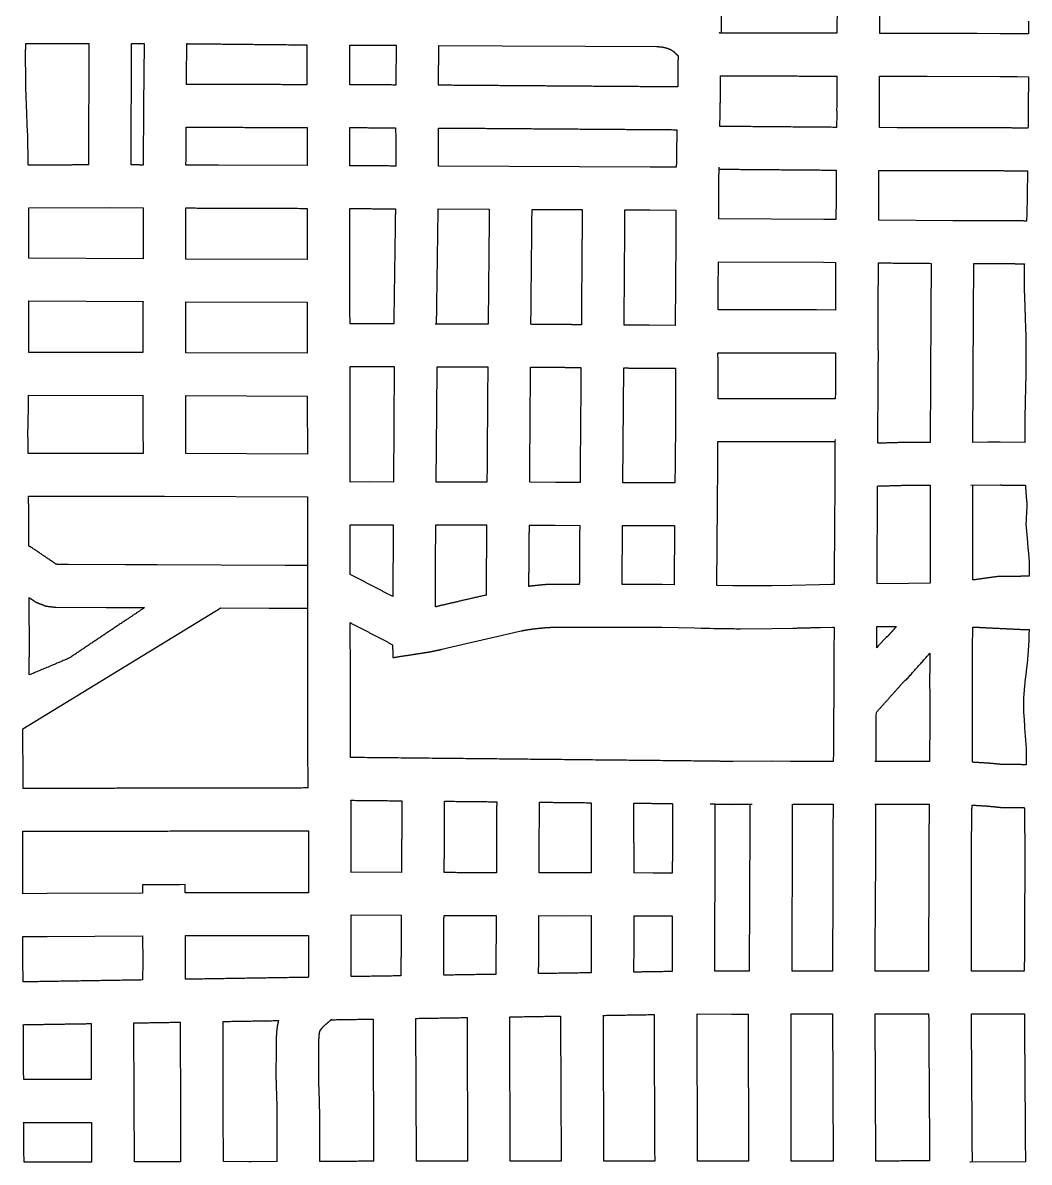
# Model space of a CAD drawing. Header units: millimetres. Extents: x 221 to 753, y -299 to -80.
# Drawn here: x 542.8 to 613.4, y -239.4 to -159.5 of the extents above; entities that cross this region are included whole.
import ezdxf

# ---------------------------------------------------------------- set-up
doc = ezdxf.new("R2010")
doc.units = ezdxf.units.MM
doc.layers.add('Laser$Cut', color=1, linetype='Continuous', true_color=0xff0000)

msp = doc.modelspace()

# ---------------------------------------------------------------- linework, layer by layer
at = {"layer": 'Laser$Cut'}
for p, q in [((599.931, -158.167), (599.923, -160.229)), ((602.923, -160.232), (602.933, -157.764)), ((613.366, -159.372), (613.367, -160.27)), ((603.904, -160.235), (602.922, -160.232)), ((602.923, -160.232), (602.923, -160.232)), ((604.961, -160.239), (603.904, -160.235)), ((605.043, -160.239), (604.971, -160.239)), ((609.747, -160.253), (605.043, -160.239)), ((611.365, -160.258), (609.747, -160.253)), ((613.367, -160.273), (611.365, -160.258)), ((613.367, -160.27), (613.367, -160.273)), ((543.025, -160.943), (543.189, -160.943)), ((543.189, -160.943), (547.451, -160.95)), ((547.451, -160.95), (547.419, -169.466)), ((550.419, -169.467), (550.451, -160.948)), ((550.447, -160.948), (551.327, -160.945)), ((551.327, -160.94), (551.284, -165.303)), ((565.751, -161.066), (567.696, -161.068)), ((567.696, -161.068), (569.008, -161.07)), ((569.008, -161.07), (568.985, -163.688)), ((571.984, -163.873), (572.008, -161.08)), ((572.008, -161.08), (576.456, -161.107)), ((576.456, -161.107), (582.258, -161.142)), ((582.258, -161.142), (587.269, -161.155)), ((554.299, -163.816), (554.299, -163.815)), ((562.754, -163.837), (562.754, -163.837)), ((568.985, -163.688), (568.984, -163.852)), ((568.984, -163.852), (568.984, -163.857)), ((568.984, -163.857), (568.984, -163.857)), ((599.908, -163.609), (599.905, -165.064)), ((599.909, -163.229), (599.908, -163.609)), ((602.907, -163.947), (602.909, -163.228)), ((602.909, -163.232), (603.231, -163.233)), ((602.909, -163.232), (602.909, -163.232)), ((603.231, -163.233), (604.947, -163.239)), ((604.947, -163.239), (605.018, -163.239)), ((605.018, -163.239), (605.029, -163.239)), ((605.029, -163.239), (606.238, -163.243)), ((606.238, -163.243), (611.349, -163.258)), ((611.349, -163.258), (612.57, -163.267)), ((612.57, -163.267), (613.354, -163.273)), ((543.098, -165.853), (543.037, -164.044)), ((602.905, -165.077), (602.907, -163.947)), ((551.284, -165.303), (551.268, -169.469)), ((599.903, -165.312), (599.901, -165.588)), ((599.905, -165.064), (599.903, -165.312)), ((602.901, -165.579), (602.905, -165.077)), ((543.133, -166.643), (543.098, -165.853)), ((599.905, -165.854), (599.895, -166.829)), ((602.895, -166.847), (602.905, -165.848)), ((543.168, -167.432), (543.133, -166.643)), ((562.757, -166.837), (562.757, -166.837)), ((568.973, -166.857), (568.973, -166.857)), ((568.973, -166.857), (568.973, -166.857)), ((571.976, -169.555), (571.973, -166.873)), ((599.895, -166.829), (599.894, -166.829)), ((604.14, -166.85), (602.895, -166.847)), ((605.291, -166.851), (604.14, -166.85)), ((606.087, -166.859), (605.291, -166.851)), ((608.565, -166.861), (606.087, -166.859)), ((610.114, -166.863), (608.565, -166.861)), ((611.385, -166.863), (610.114, -166.863)), ((551.268, -169.469), (551.268, -169.47)), ((554.268, -169.481), (554.268, -169.476)), ((556.514, -169.489), (554.268, -169.481)), ((562.756, -169.511), (556.514, -169.489)), ((562.76, -169.511), (562.756, -169.511)), ((565.76, -169.524), (565.76, -169.524)), ((568.976, -169.541), (568.971, -169.541)), ((586.815, -169.614), (571.976, -169.555)), ((588.655, -169.627), (586.815, -169.614)), ((599.87, -169.829), (599.861, -170.994)), ((599.867, -169.829), (599.87, -169.829)), ((602.86, -171.086), (602.87, -169.847)), ((602.869, -169.847), (604.135, -169.85)), ((604.135, -169.85), (605.276, -169.851)), ((605.276, -169.851), (606.07, -169.859)), ((606.07, -169.859), (608.563, -169.861)), ((608.563, -169.861), (610.111, -169.863)), ((610.111, -169.863), (611.367, -169.863)), ((613.287, -169.887), (613.259, -171.607)), ((599.861, -171.065), (599.856, -171.823)), ((599.861, -170.994), (599.861, -171.065)), ((591.632, -173.255), (591.637, -171.15)), ((599.856, -171.823), (599.848, -173.298)), ((602.848, -173.336), (602.86, -171.086)), ((613.257, -171.725), (613.234, -172.847)), ((613.259, -171.607), (613.257, -171.725)), ((543.239, -172.477), (548.912, -172.461)), ((543.239, -172.493), (543.239, -172.476)), ((543.245, -173.637), (543.239, -172.493)), ((548.912, -172.461), (551.261, -172.471)), ((554.261, -172.487), (554.261, -172.483)), ((562.763, -172.511), (562.763, -172.511)), ((571.957, -172.555), (575.539, -172.569)), ((578.539, -172.581), (582.057, -172.595)), ((585.057, -172.607), (586.8, -172.614)), ((586.8, -172.614), (588.634, -172.627)), ((588.634, -172.627), (588.631, -173.607)), ((598.997, -173.291), (591.632, -173.255)), ((599.848, -173.298), (598.997, -173.291)), ((608.039, -173.381), (602.846, -173.336)), ((611.37, -173.38), (608.039, -173.381)), ((613.234, -172.847), (613.226, -173.4)), ((543.244, -175.993), (543.245, -173.637)), ((588.631, -173.607), (588.629, -174.74)), ((588.629, -174.74), (588.584, -180.73)), ((551.257, -176.052), (543.244, -175.994)), ((562.766, -176.102), (554.257, -176.069)), ((591.602, -178.22), (591.617, -176.255)), ((591.616, -176.255), (598.977, -176.291)), ((598.977, -176.291), (599.831, -176.298)), ((599.831, -176.298), (599.829, -177.112)), ((602.824, -179.547), (602.831, -176.336)), ((606.52, -176.373), (606.495, -179.871)), ((606.52, -176.368), (606.52, -176.368)), ((609.495, -179.891), (609.52, -176.377)), ((599.829, -177.112), (599.824, -179.654)), ((591.591, -179.637), (591.602, -178.22)), ((543.24, -178.994), (551.253, -179.052)), ((543.242, -180.364), (543.243, -178.992)), ((554.253, -179.069), (562.769, -179.102)), ((599.824, -179.654), (598.495, -179.639)), ((602.821, -181.16), (602.824, -179.547)), ((543.242, -182.286), (543.242, -180.364)), ((568.84, -180.617), (565.771, -180.61)), ((573.709, -180.628), (571.754, -180.624)), ((575.459, -180.635), (573.709, -180.628)), ((575.459, -180.63), (575.459, -180.635)), ((578.459, -180.647), (578.459, -180.647)), ((606.495, -179.871), (606.457, -188.931)), ((609.457, -188.926), (609.495, -179.891)), ((581.995, -180.676), (581.995, -180.68)), ((584.995, -180.709), (584.995, -180.706)), ((586.747, -180.717), (584.995, -180.709)), ((588.584, -180.73), (586.747, -180.717)), ((602.824, -182.124), (602.821, -181.16)), ((602.825, -182.802), (602.824, -182.124)), ((543.239, -182.618), (543.242, -182.286)), ((551.249, -182.63), (543.239, -182.618)), ((551.249, -182.627), (551.249, -182.63)), ((554.249, -182.64), (554.249, -182.636)), ((562.773, -182.681), (554.249, -182.64)), ((591.567, -182.641), (598.479, -182.639)), ((598.479, -182.639), (599.825, -182.654)), ((599.825, -182.801), (599.823, -183.39)), ((599.825, -182.654), (599.825, -182.801)), ((602.822, -183.677), (602.825, -182.802)), ((565.774, -183.61), (568.876, -183.617)), ((568.876, -183.617), (568.815, -191.713)), ((571.853, -186.733), (571.876, -183.624)), ((571.876, -183.624), (573.699, -183.628)), ((573.699, -183.628), (575.433, -183.635)), ((578.433, -183.647), (580.234, -183.655)), ((584.903, -191.767), (584.971, -183.705)), ((585.643, -183.712), (586.73, -183.717)), ((586.73, -183.717), (588.589, -183.73)), ((599.823, -183.39), (599.821, -184.244)), ((602.821, -184.263), (602.822, -183.677)), ((613.169, -183.767), (613.134, -185.429)), ((588.595, -184.25), (588.588, -187.358)), ((591.591, -185.865), (591.595, -184.236)), ((599.821, -184.244), (599.81, -185.477)), ((602.804, -186.162), (602.821, -184.263)), ((613.134, -185.429), (613.128, -185.716)), ((543.214, -186.334), (543.219, -185.618)), ((543.22, -185.618), (551.249, -185.63)), ((554.249, -185.64), (562.776, -185.681)), ((599.81, -185.477), (599.806, -185.86)), ((599.806, -185.86), (599.806, -185.863)), ((602.793, -187.373), (602.804, -186.162)), ((613.121, -186.159), (613.109, -187.161)), ((613.128, -185.716), (613.121, -186.159)), ((543.185, -188.525), (543.212, -186.49)), ((543.212, -186.49), (543.214, -186.334)), ((571.815, -191.72), (571.853, -186.733)), ((588.588, -187.358), (588.564, -190.501)), ((602.785, -188.989), (602.793, -187.373)), ((613.109, -187.161), (613.102, -188.931)), ((543.202, -189.657), (543.203, -189.336)), ((543.203, -189.336), (543.204, -189.015)), ((591.564, -190.521), (591.576, -188.865)), ((599.785, -188.858), (599.775, -190.905)), ((599.786, -188.721), (599.785, -188.858)), ((606.457, -188.934), (604.607, -188.936)), ((606.457, -188.931), (606.457, -188.934)), ((610.515, -188.922), (609.457, -188.926)), ((609.457, -188.926), (609.457, -188.926)), ((613.102, -188.932), (611.371, -188.918)), ((551.254, -189.698), (543.199, -189.701)), ((543.202, -189.701), (543.202, -189.657)), ((562.78, -189.747), (554.254, -189.705)), ((588.564, -190.501), (588.557, -191.769)), ((591.549, -193.283), (591.564, -190.521)), ((599.775, -190.905), (599.771, -191.228)), ((567.156, -191.707), (565.782, -191.714)), ((568.815, -191.713), (567.156, -191.707)), ((575.375, -191.722), (571.814, -191.72)), ((575.375, -191.72), (575.375, -191.722)), ((578.375, -191.731), (578.375, -191.73)), ((580.174, -191.74), (578.375, -191.731)), ((581.9, -191.755), (580.174, -191.74)), ((581.903, -191.755), (581.9, -191.755)), ((581.903, -191.754), (581.903, -191.755)), ((586.698, -191.765), (584.903, -191.767)), ((588.557, -191.769), (586.698, -191.765)), ((599.769, -191.338), (599.765, -192.425)), ((599.771, -191.228), (599.769, -191.338)), ((599.765, -192.425), (599.757, -194.295)), ((602.761, -193.249), (602.767, -191.99)), ((604.651, -191.936), (606.451, -191.934)), ((609.318, -191.927), (611.365, -191.918)), ((611.688, -191.921), (613.142, -191.933)), ((543.216, -192.701), (552.751, -192.697)), ((552.751, -192.697), (562.783, -192.747)), ((591.497, -198.976), (591.549, -193.283)), ((602.757, -194.311), (602.761, -193.249)), ((543.255, -196.05), (543.245, -193.647)), ((565.785, -194.714), (567.158, -194.707)), ((567.158, -194.707), (568.795, -194.713)), ((568.793, -194.995), (568.764, -199.744)), ((568.795, -194.713), (568.793, -194.995)), ((571.778, -197.448), (571.795, -194.719)), ((571.795, -194.719), (575.351, -194.722)), ((578.352, -194.731), (580.153, -194.74)), ((580.153, -194.74), (581.88, -194.755)), ((584.854, -198.891), (584.88, -194.767)), ((584.88, -194.767), (586.696, -194.765)), ((586.696, -194.765), (588.535, -194.769)), ((588.535, -194.769), (588.498, -198.91)), ((599.757, -194.295), (599.749, -195.476)), ((602.743, -196.465), (602.757, -194.311)), ((613.176, -194.641), (613.283, -195.933)), ((599.749, -195.476), (599.735, -197.61)), ((543.256, -196.211), (543.255, -196.05)), ((543.256, -196.222), (543.256, -196.211)), ((602.735, -197.618), (602.743, -196.465)), ((613.283, -195.933), (613.318, -196.363)), ((613.318, -196.363), (613.325, -196.443)), ((613.325, -196.443), (613.396, -197.3)), ((550.03, -197.519), (546.007, -197.501)), ((552.252, -197.529), (550.03, -197.519)), ((561.224, -197.568), (552.252, -197.529)), ((561.868, -197.568), (561.224, -197.568)), ((562.684, -197.567), (561.868, -197.568)), ((599.735, -197.61), (599.736, -198.782)), ((602.736, -198.15), (602.735, -197.618)), ((602.736, -198.85), (602.736, -198.15)), ((581.854, -198.893), (581.854, -198.895)), ((584.854, -198.893), (584.854, -198.891)), ((588.498, -198.912), (587.672, -198.891)), ((591.548, -198.979), (591.497, -198.978)), ((592.621, -198.993), (591.548, -198.979)), ((593.008, -199.002), (592.882, -199)), ((593.163, -199.002), (593.008, -199.002)), ((595.351, -198.985), (593.163, -199.002)), ((596.756, -198.962), (595.351, -198.985)), ((598.708, -198.912), (596.756, -198.962)), ((599.547, -198.893), (598.708, -198.912)), ((599.736, -198.891), (599.547, -198.893)), ((599.736, -198.782), (599.736, -198.891)), ((604.939, -198.826), (602.736, -198.852)), ((602.736, -198.852), (602.736, -198.85)), ((606.454, -198.816), (604.939, -198.826)), ((543.283, -203.753), (543.274, -199.82)), ((545.149, -200.497), (548.658, -200.513)), ((548.658, -200.513), (550.015, -200.519)), ((550.015, -200.519), (551.359, -200.525)), ((556.704, -200.548), (560.107, -200.563)), ((560.107, -200.563), (561.219, -200.568)), ((561.219, -200.568), (562.151, -200.568)), ((577.261, -202.272), (577.786, -202.15)), ((580.137, -201.896), (585.76, -201.892)), ((585.76, -201.892), (587.635, -201.891)), ((587.635, -201.891), (589.941, -201.949)), ((589.941, -201.949), (590.407, -201.964)), ((590.786, -201.969), (590.912, -201.971)), ((590.912, -201.971), (591.039, -201.972)), ((591.039, -201.972), (591.291, -201.976)), ((591.291, -201.976), (591.417, -201.977)), ((591.417, -201.977), (591.544, -201.979)), ((591.544, -201.979), (591.67, -201.981)), ((591.67, -201.981), (591.796, -201.982)), ((591.796, -201.982), (591.922, -201.984)), ((591.922, -201.984), (592.049, -201.985)), ((592.049, -201.985), (592.175, -201.987)), ((592.175, -201.987), (592.554, -201.992)), ((592.554, -201.992), (592.717, -201.997)), ((592.717, -201.997), (592.831, -202)), ((592.831, -202), (592.986, -202.001)), ((592.986, -202.001), (593.169, -202.002)), ((593.169, -202.002), (595.388, -201.985)), ((595.388, -201.985), (596.819, -201.961)), ((598.779, -201.911), (599.6, -201.893)), ((599.6, -201.893), (599.727, -201.891)), ((599.725, -202.106), (599.713, -203.518)), ((599.727, -201.891), (599.725, -202.106)), ((602.719, -202.848), (602.728, -201.851)), ((609.439, -203.36), (609.444, -201.882)), ((572.213, -203.444), (573.912, -203.043)), ((573.912, -203.043), (576.457, -202.461)), ((576.457, -202.461), (577.261, -202.272)), ((602.714, -203.335), (602.719, -202.848)), ((543.28, -204.212), (543.283, -203.753)), ((599.713, -203.518), (599.709, -204.36)), ((609.436, -204.719), (609.439, -203.36)), ((543.275, -205.246), (543.28, -204.212)), ((599.709, -204.36), (599.694, -207.44)), ((606.419, -205.357), (606.433, -207.053)), ((609.433, -207.041), (609.419, -205.383)), ((609.433, -207.076), (609.433, -207.041)), ((599.688, -207.827), (599.684, -208.075)), ((606.432, -207.293), (606.431, -208.338)), ((606.433, -207.071), (606.432, -207.293)), ((606.433, -207.053), (606.433, -207.071)), ((609.431, -208.346), (609.432, -207.3)), ((609.432, -207.3), (609.433, -207.076)), ((599.684, -208.075), (599.671, -210.667)), ((602.675, -209.87), (602.684, -208.106)), ((602.684, -208.106), (602.688, -207.871)), ((606.431, -208.338), (606.419, -211.306)), ((609.418, -211.369), (609.431, -208.346)), ((613.013, -207.864), (613.046, -208.364)), ((613.046, -208.364), (613.078, -208.865)), ((542.827, -209.796), (542.824, -209.033)), ((613.078, -208.865), (613.085, -208.973)), ((613.085, -208.973), (613.185, -210.371)), ((542.83, -210.102), (542.827, -209.796)), ((542.846, -211.594), (542.83, -210.102)), ((602.667, -211.308), (602.675, -209.87)), ((599.671, -210.667), (599.667, -211.311)), ((542.846, -212.06), (542.846, -211.594)), ((595.306, -211.303), (592.636, -211.323)), ((596.659, -211.306), (595.306, -211.303)), ((598.013, -211.309), (596.659, -211.306)), ((598.286, -211.311), (598.013, -211.309)), ((599.666, -211.311), (598.286, -211.311)), ((602.667, -211.308), (602.578, -211.308)), ((606.419, -211.306), (606.419, -211.308)), ((606.419, -211.308), (606.419, -211.308)), ((609.418, -211.369), (609.418, -211.369)), ((542.845, -213.079), (542.847, -212.635)), ((542.847, -212.635), (542.846, -212.06)), ((542.844, -213.207), (542.845, -213.079)), ((542.844, -213.212), (542.844, -213.207)), ((582.683, -214.21), (582.683, -214.21)), ((585.683, -214.24), (585.683, -214.24)), ((593.802, -214.892), (593.807, -215.659)), ((593.804, -214.314), (593.967, -214.313)), ((596.802, -214.306), (598, -214.309)), ((596.807, -215.653), (596.802, -214.887)), ((598, -214.309), (598.278, -214.311)), ((599.646, -214.34), (599.64, -216.249)), ((602.583, -214.308), (603.385, -214.308)), ((602.645, -215.407), (602.647, -214.305)), ((603.385, -214.308), (606.397, -214.308)), ((606.397, -214.286), (606.397, -214.304)), ((565.858, -218.608), (565.852, -215.316)), ((593.807, -215.659), (593.777, -226.032)), ((596.777, -226.029), (596.807, -215.653)), ((602.642, -216.182), (602.645, -215.407)), ((542.831, -217.549), (542.834, -216.208)), ((562.854, -216.173), (562.856, -217.49)), ((599.64, -216.249), (599.638, -217.114)), ((602.638, -217.116), (602.642, -216.182)), ((613.088, -216.398), (613.065, -224.739)), ((599.638, -217.114), (599.641, -218.209)), ((602.64, -218.063), (602.638, -217.116)), ((542.824, -220.592), (542.831, -217.549)), ((562.856, -217.49), (562.858, -218.611)), ((599.641, -218.209), (599.643, -219.142)), ((562.858, -218.611), (562.858, -220.525)), ((565.858, -219.115), (565.858, -218.608)), ((569.381, -219.102), (565.858, -219.086)), ((579.039, -219.133), (579.034, -219.133)), ((580.859, -219.135), (579.039, -219.133)), ((582.692, -219.133), (580.859, -219.135)), ((582.692, -219.132), (582.692, -219.133)), ((587.037, -219.145), (585.692, -219.139)), ((588.375, -219.147), (587.037, -219.145)), ((602.633, -220.271), (602.643, -219.151)), ((544.526, -220.587), (542.824, -220.592)), ((551.211, -220.545), (544.526, -220.587)), ((551.211, -220.545), (551.211, -220.545)), ((554.211, -220.534), (554.207, -219.958)), ((562.858, -220.525), (554.211, -220.534)), ((599.632, -220.379), (599.623, -221.483)), ((602.623, -221.501), (602.633, -220.271)), ((565.856, -226.215), (565.857, -222.086)), ((565.857, -222.086), (569.364, -222.102)), ((572.364, -222.114), (576.017, -222.126)), ((576.017, -222.126), (576.019, -222.126)), ((579.019, -222.133), (580.858, -222.135)), ((580.858, -222.135), (582.693, -222.133)), ((582.693, -222.133), (582.693, -222.133)), ((585.693, -222.139), (587.029, -222.145)), ((585.693, -222.139), (585.693, -222.139)), ((587.029, -222.145), (588.367, -222.147)), ((599.623, -221.483), (599.612, -224.606)), ((602.612, -224.44), (602.623, -221.501)), ((542.823, -223.592), (544.54, -223.587)), ((542.823, -224.335), (542.823, -223.592)), ((544.54, -223.587), (551.226, -223.545)), ((551.226, -223.545), (551.23, -225.381)), ((551.226, -223.545), (551.226, -223.545)), ((554.23, -225.381), (554.226, -223.534)), ((562.857, -223.525), (562.857, -223.525)), ((542.83, -225.254), (542.823, -224.335)), ((599.612, -224.606), (599.607, -226.023)), ((602.607, -226.024), (602.612, -224.44)), ((542.84, -226.782), (542.83, -225.254)), ((551.23, -225.381), (551.227, -226.644)), ((554.227, -226.597), (554.23, -225.381)), ((613.065, -224.739), (613.061, -226.016)), ((592.551, -226.036), (591.357, -226.033)), ((593.777, -226.034), (592.551, -226.036)), ((606.347, -226.032), (602.607, -226.024)), ((606.347, -226.032), (606.347, -226.032)), ((611.191, -226.022), (609.347, -226.029)), ((613.061, -226.02), (611.191, -226.022)), ((613.061, -226.016), (613.061, -226.02)), ((551.227, -226.644), (551.227, -226.647)), ((554.227, -226.598), (554.227, -226.597)), ((567.392, -229.385), (567.392, -229.395)), ((567.392, -229.395), (567.393, -229.52)), ((570.392, -229.381), (570.392, -229.337)), ((570.393, -229.506), (570.392, -229.381)), ((573.988, -229.279), (573.988, -229.393)), ((573.988, -229.393), (573.988, -229.53)), ((576.988, -229.389), (576.988, -229.231)), ((576.988, -229.528), (576.988, -229.389)), ((580.544, -229.177), (580.542, -229.533)), ((583.542, -229.536), (583.544, -229.124)), ((587.109, -229.072), (587.11, -229.423)), ((587.11, -229.423), (587.11, -229.578)), ((590.109, -229.029), (592.548, -229.036)), ((590.11, -229.413), (590.109, -229.029)), ((590.11, -229.566), (590.11, -229.413)), ((592.548, -229.036), (593.7, -229.034)), ((593.7, -229.034), (593.721, -239.347)), ((599.609, -229.023), (599.66, -239.365)), ((602.66, -239.357), (602.609, -229.024)), ((609.353, -229.029), (611.2, -229.022)), ((609.353, -229.029), (609.353, -229.029)), ((611.2, -229.022), (613.068, -229.02)), ((613.068, -229.02), (613.068, -229.022)), ((547.61, -229.705), (547.619, -233.634)), ((550.623, -235.131), (550.61, -229.653)), ((553.871, -229.605), (553.872, -236.063)), ((556.872, -236.056), (556.871, -229.556)), ((567.393, -229.52), (567.428, -239.361)), ((570.428, -239.363), (570.393, -229.506)), ((573.988, -229.53), (574.005, -239.366)), ((577.005, -239.364), (576.988, -229.528)), ((580.542, -229.533), (580.578, -239.364)), ((583.578, -239.36), (583.542, -229.536)), ((587.11, -229.578), (587.136, -238.569)), ((590.136, -238.56), (590.11, -229.566)), ((560.591, -230.907), (560.584, -231.932)), ((563.577, -232.968), (563.591, -230.958)), ((560.584, -231.932), (560.577, -232.957)), ((560.577, -232.957), (560.577, -233.202)), ((560.577, -233.202), (560.578, -233.395)), ((563.577, -233.196), (563.577, -232.968)), ((563.577, -233.377), (563.577, -233.196)), ((563.579, -233.551), (563.577, -233.377)), ((542.886, -233.633), (542.886, -233.631)), ((550.646, -239.408), (550.623, -235.131)), ((553.872, -236.063), (553.887, -239.393)), ((556.887, -239.39), (556.872, -236.056)), ((560.646, -236.025), (560.648, -239.388)), ((542.903, -237.924), (542.9, -236.631)), ((547.631, -236.635), (547.646, -239.419)), ((542.907, -238.628), (542.903, -237.924)), ((542.911, -239.425), (542.907, -238.628)), ((587.136, -238.569), (587.138, -239.351)), ((590.138, -239.347), (590.136, -238.56)), ((542.911, -239.431), (542.911, -239.425)), ((542.911, -239.431), (542.911, -239.431)), ((547.646, -239.419), (547.645, -239.419)), ((558.682, -239.394), (556.887, -239.39)), ((558.87, -239.393), (558.682, -239.394)), ((560.648, -239.388), (558.87, -239.393)), ((567.428, -239.363), (567.428, -239.364)), ((571.892, -239.368), (570.427, -239.363)), ((574.004, -239.367), (571.892, -239.368)), ((596.827, -239.359), (596.721, -239.359)), ((599.662, -239.365), (596.827, -239.359)), ((599.66, -239.365), (599.66, -239.365)), ((609.3, -239.416), (609.25, -239.416)), ((613.139, -239.4), (609.3, -239.416))]:
    msp.add_line(p, q, dxfattribs=at)
msp.add_lwpolyline([(542.824, -209.033), (556.704, -200.548)], dxfattribs=at)
for points, degree in [([(591.825, -160.213), (591.857, -156.248), (591.889, -152.282)], 2), ([(591.894, -160.216), (591.773, -160.211), (591.652, -160.207)], 2), ([(591.901, -160.216), (591.898, -160.216), (591.894, -160.216)], 2), ([(591.894, -160.216), (591.894, -160.216), (591.894, -160.216)], 2), ([(599.923, -160.229), (595.912, -160.223), (591.901, -160.216)], 2), ([(543.023, -161.499), (543.025, -161.219), (543.027, -160.939)], 2), ([(554.299, -163.815), (554.313, -162.385), (554.327, -160.956)], 2), ([(554.326, -160.956), (554.746, -160.96), (555.166, -160.964)], 2), ([(555.166, -160.964), (558.958, -161.002), (562.751, -161.04)], 2), ([(562.751, -161.04), (562.752, -162.44), (562.754, -163.84)], 2), ([(565.754, -163.848), (565.753, -162.457), (565.751, -161.066)], 2), ([(587.269, -161.155), (587.475, -161.172), (587.681, -161.189)], 2), ([(587.681, -161.189), (587.807, -161.22), (587.934, -161.25)], 2), ([(587.934, -161.25), (588.083, -161.303), (588.232, -161.356)], 2), ([(588.232, -161.356), (588.343, -161.427), (588.454, -161.498)], 2), ([(543.019, -162.085), (543.021, -161.792), (543.023, -161.499)], 2), ([(543.037, -164.044), (543.028, -163.064), (543.019, -162.085)], 2), ([(588.454, -161.498), (588.596, -161.634), (588.738, -161.771)], 2), ([(588.738, -161.771), (588.763, -161.794), (588.789, -161.817)], 2), ([(588.768, -162.211), (588.763, -162.865), (588.757, -163.518)], 2), ([(588.791, -161.817), (588.78, -162.014), (588.768, -162.211)], 2), ([(588.789, -161.817), (588.79, -161.818), (588.791, -161.819)], 2), ([(562.754, -163.837), (558.526, -163.827), (554.299, -163.816)], 2), ([(568.984, -163.857), (567.369, -163.851), (565.754, -163.845)], 2), ([(588.753, -163.992), (580.368, -163.932), (571.984, -163.873)], 2), ([(588.757, -163.518), (588.755, -163.755), (588.753, -163.992)], 2), ([(591.745, -164.922), (591.752, -164.067), (591.76, -163.213)], 2), ([(591.76, -163.213), (591.801, -163.215), (591.842, -163.216)], 2), ([(591.842, -163.216), (595.875, -163.223), (599.909, -163.229)], 2), ([(613.354, -163.273), (613.338, -165.081), (613.321, -166.889)], 2), ([(591.739, -165.527), (591.742, -165.224), (591.745, -164.922)], 2), ([(591.709, -166.761), (591.724, -166.144), (591.739, -165.527)], 2), ([(599.901, -165.588), (599.903, -165.721), (599.905, -165.854)], 2), ([(602.905, -165.848), (602.903, -165.713), (602.901, -165.579)], 2), ([(554.268, -169.476), (554.273, -168.143), (554.278, -166.81)], 2), ([(554.276, -166.816), (558.517, -166.827), (562.757, -166.837)], 2), ([(562.757, -166.837), (562.757, -166.837), (562.757, -166.838)], 2), ([(562.757, -166.838), (562.758, -168.176), (562.76, -169.515)], 2), ([(565.757, -166.845), (567.365, -166.851), (568.973, -166.857)], 2), ([(565.757, -166.846), (565.757, -166.846), (565.757, -166.845)], 2), ([(565.76, -169.524), (565.758, -168.185), (565.757, -166.846)], 2), ([(568.973, -166.857), (568.974, -168.199), (568.976, -169.541)], 2), ([(571.973, -166.873), (580.338, -166.932), (588.703, -166.992)], 2), ([(588.703, -166.992), (588.688, -167.606), (588.673, -168.221)], 2), ([(599.894, -166.829), (595.802, -166.795), (591.709, -166.761)], 2), ([(613.316, -166.887), (612.35, -166.875), (611.385, -166.863)], 2), ([(613.321, -166.887), (613.321, -166.887), (613.321, -166.887)], 2), ([(543.201, -168.974), (543.184, -168.203), (543.168, -167.432)], 2), ([(588.673, -168.221), (588.669, -168.518), (588.665, -168.814)], 2), ([(543.211, -169.473), (543.206, -169.223), (543.201, -168.974)], 2), ([(547.419, -169.466), (545.315, -169.471), (543.211, -169.477)], 2), ([(551.268, -169.47), (550.843, -169.468), (550.418, -169.467)], 2), ([(551.268, -169.47), (551.268, -169.47), (551.268, -169.47)], 2), ([(588.665, -168.814), (588.66, -169.221), (588.655, -169.627)], 2), ([(543.211, -169.477), (543.211, -169.475), (543.211, -169.473)], 2), ([(568.971, -169.541), (567.366, -169.533), (565.76, -169.524)], 2), ([(565.76, -169.524), (565.76, -169.524), (565.76, -169.524)], 2), ([(568.976, -169.541), (568.976, -169.541), (568.976, -169.541)], 2), ([(591.637, -171.15), (591.646, -170.385), (591.656, -169.62)], 2), ([(591.65, -169.761), (595.759, -169.795), (599.867, -169.829)], 2), ([(611.367, -169.863), (612.328, -169.875), (613.29, -169.887)], 2), ([(551.261, -172.47), (551.259, -174.261), (551.257, -176.052)], 2), ([(554.257, -176.066), (554.259, -174.277), (554.261, -172.487)], 2), ([(554.261, -172.483), (558.512, -172.497), (562.763, -172.511)], 2), ([(562.763, -172.511), (562.763, -172.512), (562.763, -172.512)], 2), ([(562.763, -172.512), (562.764, -174.305), (562.766, -176.098)], 2), ([(565.761, -172.524), (567.359, -172.533), (568.956, -172.541)], 2), ([(565.771, -180.605), (565.767, -176.562), (565.763, -172.52)], 2), ([(568.956, -172.541), (568.942, -173.557), (568.927, -174.572)], 2), ([(568.956, -172.541), (568.956, -172.541), (568.956, -172.541)], 2), ([(571.84, -180.624), (571.898, -176.589), (571.956, -172.553)], 2), ([(575.539, -172.569), (575.499, -176.6), (575.459, -180.63)], 2), ([(578.459, -180.647), (578.499, -176.614), (578.539, -172.581)], 2), ([(582.057, -172.594), (582.026, -176.635), (581.995, -180.676)], 2), ([(584.995, -180.706), (585.026, -176.657), (585.057, -172.607)], 2), ([(613.226, -173.4), (612.298, -173.39), (611.37, -173.38)], 2), ([(568.927, -174.572), (568.883, -177.594), (568.84, -180.616)], 2), ([(543.244, -175.994), (543.244, -175.994), (543.244, -175.993)], 2), ([(554.257, -176.069), (554.257, -176.068), (554.257, -176.066)], 2), ([(562.766, -176.098), (562.766, -176.1), (562.766, -176.102)], 2), ([(602.831, -176.336), (604.675, -176.352), (606.52, -176.368)], 2), ([(609.52, -176.38), (610.438, -176.38), (611.357, -176.38)], 2), ([(611.357, -176.38), (612.211, -176.389), (613.065, -176.398)], 2), ([(613.065, -176.398), (613.055, -177.158), (613.045, -177.917)], 2), ([(613.045, -177.917), (613.113, -179.886), (613.18, -181.855)], 2), ([(551.253, -179.047), (551.251, -180.837), (551.249, -182.627)], 2), ([(554.249, -182.636), (554.251, -180.853), (554.253, -179.069)], 2), ([(562.769, -179.101), (562.771, -180.891), (562.773, -182.68)], 2), ([(591.591, -179.641), (591.591, -179.639), (591.591, -179.637)], 2), ([(598.495, -179.639), (595.043, -179.64), (591.591, -179.641)], 2), ([(565.771, -180.61), (565.771, -180.608), (565.771, -180.605)], 2), ([(568.84, -180.616), (568.84, -180.617), (568.84, -180.617)], 2), ([(580.264, -180.655), (579.361, -180.651), (578.459, -180.647)], 2), ([(581.773, -180.677), (581.018, -180.666), (580.264, -180.655)], 2), ([(581.995, -180.68), (581.884, -180.679), (581.773, -180.677)], 2), ([(613.18, -181.855), (613.17, -182.386), (613.161, -182.917)], 2), ([(543.239, -182.618), (543.239, -182.618), (543.239, -182.618)], 2), ([(562.773, -182.68), (562.773, -182.681), (562.773, -182.681)], 2), ([(591.567, -182.641), (591.567, -182.638), (591.567, -182.635)], 2), ([(591.567, -182.635), (591.567, -182.635), (591.567, -182.635)], 2), ([(591.595, -184.236), (591.585, -183.435), (591.576, -182.635)], 2), ([(613.161, -182.917), (613.165, -183.342), (613.169, -183.767)], 2), ([(565.782, -191.714), (565.778, -187.661), (565.774, -183.608)], 2), ([(575.433, -183.635), (575.404, -187.678), (575.375, -191.72)], 2), ([(578.375, -191.73), (578.404, -187.688), (578.433, -183.646)], 2), ([(580.234, -183.655), (580.908, -183.665), (581.582, -183.675)], 2), ([(581.582, -183.675), (581.776, -183.677), (581.971, -183.68)], 2), ([(581.971, -183.675), (581.937, -187.714), (581.903, -191.754)], 2), ([(584.971, -183.709), (585.307, -183.711), (585.643, -183.712)], 2), ([(588.589, -183.73), (588.592, -183.99), (588.595, -184.25)], 2), ([(543.219, -185.618), (543.219, -185.618), (543.219, -185.618)], 2), ([(543.219, -185.618), (543.219, -185.618), (543.22, -185.618)], 2), ([(551.249, -185.625), (551.251, -187.66), (551.254, -189.695)], 2), ([(554.254, -189.703), (554.251, -187.669), (554.249, -185.635)], 2), ([(562.776, -185.677), (562.778, -187.712), (562.78, -189.746)], 2), ([(599.807, -185.863), (595.699, -185.864), (591.591, -185.865)], 2), ([(543.204, -189.015), (543.194, -188.768), (543.185, -188.521)], 2), ([(591.575, -188.865), (595.68, -188.864), (599.785, -188.863)], 2), ([(599.785, -188.863), (599.785, -188.863), (599.785, -188.863)], 2), ([(604.607, -188.936), (603.696, -188.963), (602.785, -188.989)], 2), ([(611.371, -188.918), (610.943, -188.92), (610.515, -188.922)], 2), ([(613.102, -188.931), (613.102, -188.932), (613.102, -188.932)], 2), ([(551.254, -189.695), (551.254, -189.697), (551.254, -189.698)], 2), ([(554.254, -189.705), (554.254, -189.704), (554.254, -189.703)], 2), ([(562.78, -189.746), (562.78, -189.746), (562.78, -189.747)], 2), ([(602.767, -191.99), (603.709, -191.963), (604.651, -191.936)], 2), ([(606.451, -191.934), (606.452, -195.375), (606.454, -198.816)], 2), ([(609.453, -198.584), (609.452, -195.255), (609.451, -191.926)], 2), ([(611.365, -191.918), (611.526, -191.92), (611.688, -191.921)], 2), ([(613.142, -191.933), (613.154, -192.157), (613.166, -192.38)], 2), ([(613.166, -192.38), (613.186, -192.636), (613.206, -192.891)], 2), ([(543.245, -193.647), (543.232, -193.174), (543.219, -192.701)], 2), ([(562.783, -192.744), (562.785, -195.154), (562.788, -197.564)], 2), ([(613.245, -193.278), (613.21, -193.96), (613.176, -194.641)], 2), ([(613.206, -192.891), (613.225, -193.085), (613.245, -193.278)], 2), ([(565.788, -198.19), (565.787, -196.452), (565.785, -194.714)], 2), ([(575.351, -194.722), (575.331, -197.181), (575.311, -199.64)], 2), ([(578.316, -199.031), (578.334, -196.88), (578.352, -194.729)], 2), ([(581.88, -194.752), (581.867, -196.823), (581.854, -198.893)], 2), ([(543.389, -196.274), (543.321, -196.242), (543.253, -196.209)], 2), ([(545.148, -197.468), (544.269, -196.871), (543.389, -196.274)], 2), ([(571.759, -200.469), (571.768, -198.959), (571.778, -197.448)], 2), ([(613.396, -197.3), (613.401, -197.806), (613.405, -198.312)], 2), ([(545.18, -197.481), (545.164, -197.475), (545.148, -197.468)], 2), ([(545.327, -197.498), (545.253, -197.49), (545.18, -197.481)], 2), ([(546.007, -197.501), (545.667, -197.499), (545.327, -197.498)], 2), ([(562.841, -197.566), (562.763, -197.566), (562.684, -197.567)], 2), ([(562.788, -197.564), (562.789, -199.065), (562.791, -200.566)], 2), ([(568.764, -199.744), (567.276, -198.967), (565.788, -198.19)], 2), ([(578.83, -198.971), (578.573, -199.001), (578.316, -199.031)], 2), ([(579.025, -198.956), (578.928, -198.964), (578.83, -198.971)], 2), ([(579.415, -198.913), (579.22, -198.935), (579.025, -198.956)], 2), ([(580.098, -198.896), (579.756, -198.905), (579.415, -198.913)], 2), ([(581.479, -198.895), (580.788, -198.896), (580.098, -198.896)], 2), ([(581.854, -198.895), (581.666, -198.895), (581.479, -198.895)], 2), ([(587.672, -198.891), (586.263, -198.892), (584.854, -198.893)], 2), ([(588.498, -198.91), (588.498, -198.911), (588.498, -198.912)], 2), ([(591.497, -198.978), (591.497, -198.977), (591.497, -198.976)], 2), ([(592.798, -198.998), (592.71, -198.995), (592.621, -198.993)], 2), ([(592.882, -199), (592.84, -198.999), (592.798, -198.998)], 2), ([(611.184, -198.344), (610.319, -198.464), (609.453, -198.584)], 2), ([(612.146, -198.334), (611.665, -198.339), (611.184, -198.344)], 2), ([(612.758, -198.328), (612.452, -198.331), (612.146, -198.334)], 2), ([(613.405, -198.312), (613.082, -198.32), (612.758, -198.328)], 2), ([(543.273, -199.821), (543.274, -199.823), (543.276, -199.824)], 2), ([(543.276, -199.824), (543.505, -199.979), (543.734, -200.135)], 2), ([(575.312, -199.645), (574.273, -199.883), (573.234, -200.121)], 2), ([(575.311, -199.64), (575.311, -199.643), (575.311, -199.645)], 2), ([(543.734, -200.135), (544.088, -200.275), (544.442, -200.416)], 2), ([(544.442, -200.416), (544.795, -200.457), (545.149, -200.497)], 2), ([(551.359, -200.525), (550.724, -200.951), (550.089, -201.377)], 2), ([(562.151, -200.568), (562.427, -200.567), (562.703, -200.567)], 2), ([(562.703, -200.567), (562.747, -200.567), (562.791, -200.566)], 2), ([(562.791, -200.566), (562.797, -206.871), (562.803, -213.176)], 2), ([(573.234, -200.121), (572.496, -200.295), (571.759, -200.469)], 2), ([(550.089, -201.377), (548.096, -202.716), (546.102, -204.055)], 2), ([(565.791, -201.576), (567.276, -202.352), (568.761, -203.127)], 2), ([(565.801, -211.038), (565.797, -206.307), (565.792, -201.576)], 2), ([(577.786, -202.15), (577.849, -202.138), (577.912, -202.126)], 2), ([(577.912, -202.126), (578.014, -202.108), (578.115, -202.09)], 2), ([(578.115, -202.09), (578.324, -202.058), (578.532, -202.026)], 2), ([(578.532, -202.026), (578.826, -201.992), (579.12, -201.958)], 2), ([(579.12, -201.958), (579.213, -201.951), (579.306, -201.943)], 2), ([(579.306, -201.943), (579.461, -201.926), (579.616, -201.909)], 2), ([(579.616, -201.909), (579.877, -201.903), (580.137, -201.896)], 2), ([(590.407, -201.964), (590.534, -201.966), (590.66, -201.967)], 2), ([(590.66, -201.967), (590.723, -201.968), (590.786, -201.969)], 2), ([(596.819, -201.961), (597.799, -201.936), (598.779, -201.911)], 2), ([(602.724, -201.853), (603.411, -201.844), (604.098, -201.836)], 2), ([(604.101, -201.836), (603.906, -202.054), (603.712, -202.273)], 2), ([(604.098, -201.836), (604.099, -201.836), (604.101, -201.836)], 2), ([(609.444, -201.882), (609.811, -201.9), (610.178, -201.918)], 2), ([(610.178, -201.918), (611.025, -201.96), (611.873, -202.002)], 2), ([(611.873, -202.002), (612.437, -202.029), (613.002, -202.057)], 2), ([(613.002, -202.057), (613.2, -202.057), (613.397, -202.056)], 2), ([(613.397, -202.056), (613.381, -202.592), (613.364, -203.128)], 2), ([(603.407, -202.559), (603.061, -202.947), (602.714, -203.335)], 2), ([(603.434, -202.584), (603.425, -202.575), (603.416, -202.567), (603.407, -202.559)], 3), ([(603.712, -202.273), (603.573, -202.428), (603.434, -202.584)], 2), ([(568.761, -203.127), (568.761, -203.127), (568.762, -203.127)], 2), ([(568.762, -203.127), (568.763, -203.578), (568.765, -204.028)], 2), ([(568.765, -204.028), (569.541, -203.907), (570.317, -203.787)], 2), ([(570.317, -203.787), (570.705, -203.726), (571.094, -203.666)], 2), ([(571.094, -203.666), (571.139, -203.658), (571.185, -203.651)], 2), ([(571.185, -203.651), (571.276, -203.635), (571.367, -203.62)], 2), ([(571.367, -203.62), (571.444, -203.605), (571.521, -203.59)], 2), ([(571.521, -203.59), (571.598, -203.575), (571.675, -203.561)], 2), ([(571.675, -203.561), (571.783, -203.538), (571.891, -203.515)], 2), ([(571.891, -203.515), (572.052, -203.479), (572.213, -203.444)], 2), ([(604.748, -205.618), (605.594, -204.67), (606.439, -203.721)], 2), ([(606.438, -203.72), (606.437, -204.199), (606.436, -204.678)], 2), ([(613.364, -203.128), (613.316, -203.745), (613.269, -204.362)], 2), ([(546.102, -204.055), (544.689, -204.651), (543.275, -205.246)], 2), ([(613.269, -204.362), (613.181, -205.093), (613.094, -205.824)], 2), ([(606.436, -204.678), (606.428, -205.017), (606.419, -205.357)], 2), ([(609.419, -205.383), (609.428, -205.051), (609.436, -204.719)], 2), ([(602.688, -207.871), (603.704, -206.732), (604.72, -205.593)], 2), ([(604.719, -205.593), (604.729, -205.601), (604.738, -205.61), (604.748, -205.618)], 3), ([(613.094, -205.824), (613.045, -206.396), (612.996, -206.968)], 2), ([(612.996, -206.968), (613.005, -207.416), (613.013, -207.864)], 2), ([(599.694, -207.44), (599.691, -207.633), (599.688, -207.827)], 2), ([(591.074, -211.295), (578.438, -211.166), (565.801, -211.038)], 2), ([(613.185, -210.371), (613.191, -210.955), (613.197, -211.539)], 2), ([(591.117, -211.295), (591.095, -211.294), (591.074, -211.293)], 2), ([(592.636, -211.323), (591.877, -211.309), (591.117, -211.295)], 2), ([(591.223, -211.297), (591.223, -211.297), (591.223, -211.296), (591.223, -211.296)], 3), ([(599.667, -211.311), (599.667, -211.311), (599.666, -211.311)], 2), ([(606.419, -211.308), (604.543, -211.308), (602.667, -211.308)], 2), ([(610.738, -211.454), (610.078, -211.412), (609.418, -211.369)], 2), ([(611.547, -211.535), (611.142, -211.494), (610.738, -211.454)], 2), ([(613.202, -211.541), (612.375, -211.538), (611.547, -211.535)], 2), ([(613.197, -211.539), (613.197, -211.54), (613.197, -211.541)], 2), ([(562.812, -212.55), (562.818, -212.863), (562.823, -213.176)], 2), ([(562.827, -213.176), (552.835, -213.194), (542.844, -213.212)], 2), ([(565.851, -214.658), (565.846, -214.347), (565.84, -214.036)], 2), ([(565.84, -214.039), (567.624, -214.057), (569.409, -214.075)], 2), ([(569.409, -214.071), (569.395, -216.587), (569.381, -219.102)], 2), ([(572.381, -219.111), (572.395, -216.606), (572.409, -214.102)], 2), ([(572.409, -214.105), (574.233, -214.124), (576.058, -214.142)], 2), ([(576.058, -214.142), (576.046, -216.634), (576.034, -219.125)], 2), ([(579.034, -219.133), (579.046, -216.651), (579.058, -214.169)], 2), ([(579.058, -214.173), (580.868, -214.191), (582.678, -214.21)], 2), ([(582.678, -214.21), (582.68, -214.21), (582.683, -214.21)], 2), ([(582.683, -214.21), (582.688, -216.671), (582.692, -219.132)], 2), ([(565.852, -215.316), (565.852, -214.987), (565.851, -214.658)], 2), ([(585.678, -214.24), (587.032, -214.254), (588.386, -214.268)], 2), ([(585.692, -219.141), (585.688, -216.691), (585.683, -214.24)], 2), ([(588.387, -214.266), (588.381, -216.706), (588.375, -219.147)], 2), ([(588.386, -214.268), (588.387, -214.268), (588.387, -214.268)], 2), ([(591.036, -214.293), (591.117, -214.295), (591.198, -214.296)], 2), ([(591.193, -214.296), (591.193, -214.296), (591.193, -214.296), (591.193, -214.296)], 3), ([(591.198, -214.296), (591.249, -214.297), (591.3, -214.298)], 2), ([(591.3, -214.298), (591.345, -214.299), (591.389, -214.3)], 2), ([(591.357, -226.033), (591.372, -220.166), (591.387, -214.299)], 2), ([(591.389, -214.3), (592.005, -214.311), (592.62, -214.323)], 2), ([(592.62, -214.323), (593.212, -214.318), (593.804, -214.314)], 2), ([(593.804, -214.315), (593.803, -214.603), (593.802, -214.892)], 2), ([(596.802, -214.887), (596.803, -214.596), (596.804, -214.305)], 2), ([(598.278, -214.311), (598.962, -214.311), (599.646, -214.31)], 2), ([(599.646, -214.31), (599.646, -214.325), (599.646, -214.34)], 2), ([(606.397, -214.304), (606.382, -215.392), (606.366, -216.481)], 2), ([(609.366, -216.504), (609.381, -215.437), (609.397, -214.37)], 2), ([(609.396, -214.374), (609.944, -214.409), (610.492, -214.444)], 2), ([(610.492, -214.444), (610.942, -214.489), (611.392, -214.534)], 2), ([(611.392, -214.534), (612.024, -214.537), (612.656, -214.539)], 2), ([(612.656, -214.539), (612.857, -214.54), (613.058, -214.541)], 2), ([(613.058, -214.541), (613.061, -214.541), (613.063, -214.541)], 2), ([(613.063, -214.541), (613.067, -214.842), (613.071, -215.143)], 2), ([(613.063, -214.541), (613.063, -214.541), (613.063, -214.541)], 2), ([(613.071, -215.143), (613.079, -215.77), (613.088, -216.398)], 2), ([(542.834, -216.212), (552.843, -216.194), (562.852, -216.176)], 2), ([(562.852, -216.176), (562.853, -216.176), (562.854, -216.176)], 2), ([(606.366, -216.481), (606.356, -221.256), (606.347, -226.032)], 2), ([(609.347, -226.029), (609.356, -221.267), (609.366, -216.504)], 2), ([(602.643, -219.151), (602.642, -218.607), (602.64, -218.063)], 2), ([(572.381, -219.114), (572.381, -219.112), (572.381, -219.111)], 2), ([(576.039, -219.126), (574.21, -219.12), (572.381, -219.114)], 2), ([(576.034, -219.125), (576.034, -219.125), (576.034, -219.126)], 2), ([(599.643, -219.142), (599.638, -219.761), (599.632, -220.379)], 2), ([(554.207, -219.958), (553.207, -219.965), (552.207, -219.972), (551.207, -219.98)], 3), ([(551.207, -219.98), (551.209, -220.265), (551.211, -220.55)], 2), ([(569.364, -222.102), (569.352, -224.227), (569.34, -226.352)], 2), ([(572.34, -226.308), (572.352, -224.211), (572.364, -222.113)], 2), ([(576.019, -222.126), (576.01, -224.188), (576, -226.25)], 2), ([(579, -226.197), (579.01, -224.165), (579.019, -222.133)], 2), ([(582.693, -222.132), (582.69, -224.137), (582.687, -226.142)], 2), ([(585.687, -226.09), (585.69, -224.115), (585.693, -222.14)], 2), ([(588.367, -222.147), (588.362, -224.098), (588.357, -226.05)], 2), ([(554.226, -223.534), (558.541, -223.53), (562.857, -223.525)], 2), ([(562.857, -223.522), (562.857, -224.845), (562.856, -226.167)], 2), ([(562.856, -226.167), (562.853, -226.289), (562.849, -226.411)], 2), ([(565.85, -226.412), (565.853, -226.314), (565.856, -226.215)], 2), ([(582.687, -226.142), (580.844, -226.172), (579, -226.201)], 2), ([(579, -226.201), (579, -226.199), (579, -226.197)], 2), ([(588.356, -226.052), (587.022, -226.073), (585.687, -226.094)], 2), ([(588.357, -226.052), (588.356, -226.052), (588.356, -226.052)], 2), ([(588.357, -226.052), (588.357, -226.052), (588.357, -226.052)], 2), ([(593.777, -226.032), (593.777, -226.033), (593.777, -226.034)], 2), ([(593.777, -226.034), (593.777, -226.034), (593.777, -226.034)], 2), ([(599.607, -226.023), (598.192, -226.026), (596.777, -226.029)], 2), ([(596.777, -226.029), (596.777, -226.029), (596.777, -226.029)], 2), ([(613.061, -226.02), (613.061, -226.02), (613.061, -226.02)], 2), ([(551.227, -226.647), (547.033, -226.714), (542.84, -226.781)], 2), ([(542.84, -226.781), (542.84, -226.781), (542.84, -226.781)], 2), ([(562.846, -226.46), (558.537, -226.529), (554.227, -226.598)], 2), ([(562.849, -226.411), (562.848, -226.435), (562.846, -226.458)], 2), ([(562.846, -226.458), (562.846, -226.459), (562.846, -226.46)], 2), ([(569.34, -226.356), (567.595, -226.384), (565.85, -226.412)], 2), ([(569.34, -226.352), (569.34, -226.354), (569.34, -226.356)], 2), ([(576, -226.25), (574.17, -226.279), (572.34, -226.308)], 2), ([(564.452, -229.435), (565.922, -229.411), (567.392, -229.388)], 2), ([(564.452, -229.435), (564.478, -229.413), (564.504, -229.391)], 2), ([(570.392, -229.34), (572.19, -229.311), (573.988, -229.282)], 2), ([(576.988, -229.234), (578.764, -229.206), (580.541, -229.177)], 2), ([(580.541, -229.177), (580.542, -229.177), (580.544, -229.177)], 2), ([(583.544, -229.129), (585.327, -229.1), (587.109, -229.072)], 2), ([(583.544, -229.129), (583.544, -229.129), (583.544, -229.129)], 2), ([(596.7, -229.029), (598.154, -229.026), (599.609, -229.023)], 2), ([(596.721, -239.359), (596.711, -234.194), (596.7, -229.029)], 2), ([(596.7, -229.029), (596.7, -229.029), (596.7, -229.029)], 2), ([(602.609, -229.024), (604.481, -229.028), (606.353, -229.032)], 2), ([(606.353, -229.032), (606.387, -234.18), (606.421, -239.328)], 2), ([(609.422, -239.413), (609.388, -234.22), (609.353, -229.026)], 2), ([(613.068, -229.02), (613.068, -229.02), (613.068, -229.02)], 2), ([(613.068, -229.022), (613.093, -232.718), (613.119, -236.415)], 2), ([(542.86, -229.781), (545.235, -229.743), (547.61, -229.705)], 2), ([(542.886, -233.631), (542.873, -231.704), (542.86, -229.776)], 2), ([(550.61, -229.657), (552.239, -229.631), (553.868, -229.605)], 2), ([(553.868, -229.605), (553.869, -229.605), (553.871, -229.605)], 2), ([(556.871, -229.556), (558.811, -229.525), (560.752, -229.494)], 2), ([(560.645, -230.069), (560.635, -230.158), (560.625, -230.246)], 2), ([(560.676, -229.856), (560.66, -229.963), (560.645, -230.069)], 2), ([(560.736, -229.549), (560.706, -229.703), (560.676, -229.856)], 2), ([(560.752, -229.494), (560.744, -229.522), (560.736, -229.549)], 2), ([(563.663, -230.231), (563.667, -230.221), (563.67, -230.211)], 2), ([(563.67, -230.211), (563.677, -230.201), (563.683, -230.191)], 2), ([(563.683, -230.191), (563.712, -230.148), (563.741, -230.105)], 2), ([(563.741, -230.105), (563.749, -230.094), (563.758, -230.083)], 2), ([(563.758, -230.083), (563.846, -229.98), (563.934, -229.877)], 2), ([(563.934, -229.877), (564.193, -229.656), (564.452, -229.435)], 2), ([(560.597, -230.69), (560.594, -230.798), (560.591, -230.907)], 2), ([(560.606, -230.499), (560.602, -230.594), (560.597, -230.69)], 2), ([(560.625, -230.246), (560.616, -230.372), (560.606, -230.499)], 2), ([(563.591, -230.958), (563.593, -230.879), (563.595, -230.8)], 2), ([(563.595, -230.8), (563.598, -230.74), (563.601, -230.68)], 2), ([(563.601, -230.68), (563.607, -230.602), (563.613, -230.523)], 2), ([(563.613, -230.523), (563.617, -230.488), (563.621, -230.453)], 2), ([(563.621, -230.453), (563.627, -230.406), (563.634, -230.359)], 2), ([(563.634, -230.359), (563.643, -230.314), (563.651, -230.27)], 2), ([(563.651, -230.27), (563.657, -230.25), (563.663, -230.231)], 2), ([(560.578, -233.395), (560.578, -233.495), (560.579, -233.596)], 2), ([(547.619, -233.636), (545.253, -233.635), (542.886, -233.633)], 2), ([(560.579, -233.596), (560.582, -233.718), (560.585, -233.84)], 2), ([(560.585, -233.84), (560.61, -234.59), (560.635, -235.339)], 2), ([(563.583, -233.756), (563.581, -233.653), (563.579, -233.551)], 2), ([(563.634, -235.253), (563.609, -234.504), (563.583, -233.756)], 2), ([(560.635, -235.339), (560.638, -235.469), (560.642, -235.598)], 2), ([(560.642, -235.598), (560.643, -235.705), (560.644, -235.812)], 2), ([(560.644, -235.812), (560.645, -235.918), (560.646, -236.025)], 2), ([(563.641, -235.546), (563.638, -235.399), (563.634, -235.253)], 2), ([(563.644, -235.777), (563.642, -235.661), (563.641, -235.546)], 2), ([(563.646, -236.008), (563.645, -235.892), (563.644, -235.777)], 2), ([(563.647, -239.378), (563.647, -237.693), (563.646, -236.008)], 2), ([(613.119, -236.415), (613.129, -237.907), (613.139, -239.4)], 2), ([(542.9, -236.633), (545.265, -236.635), (547.631, -236.636)], 2), ([(547.645, -239.419), (545.278, -239.425), (542.911, -239.431)], 2), ([(553.887, -239.393), (552.266, -239.401), (550.646, -239.408)], 2), ([(567.431, -239.364), (565.538, -239.372), (563.645, -239.38)], 2), ([(574.005, -239.367), (574.004, -239.367), (574.004, -239.367)], 2), ([(574.005, -239.366), (574.005, -239.366), (574.005, -239.367)], 2), ([(580.578, -239.364), (578.789, -239.365), (577.001, -239.366)], 2), ([(577.005, -239.366), (577.005, -239.365), (577.005, -239.364)], 2), ([(587.138, -239.351), (585.358, -239.356), (583.578, -239.36)], 2), ([(593.721, -239.347), (591.93, -239.347), (590.138, -239.347)], 2), ([(606.421, -239.332), (604.54, -239.344), (602.66, -239.357)], 2), ([(606.421, -239.328), (606.421, -239.33), (606.421, -239.332)], 2), ([(609.422, -239.415), (609.422, -239.414), (609.422, -239.413)], 2)]:
    msp.add_open_spline(points, degree=degree, dxfattribs=at)

doc.saveas('drawing.dxf')
